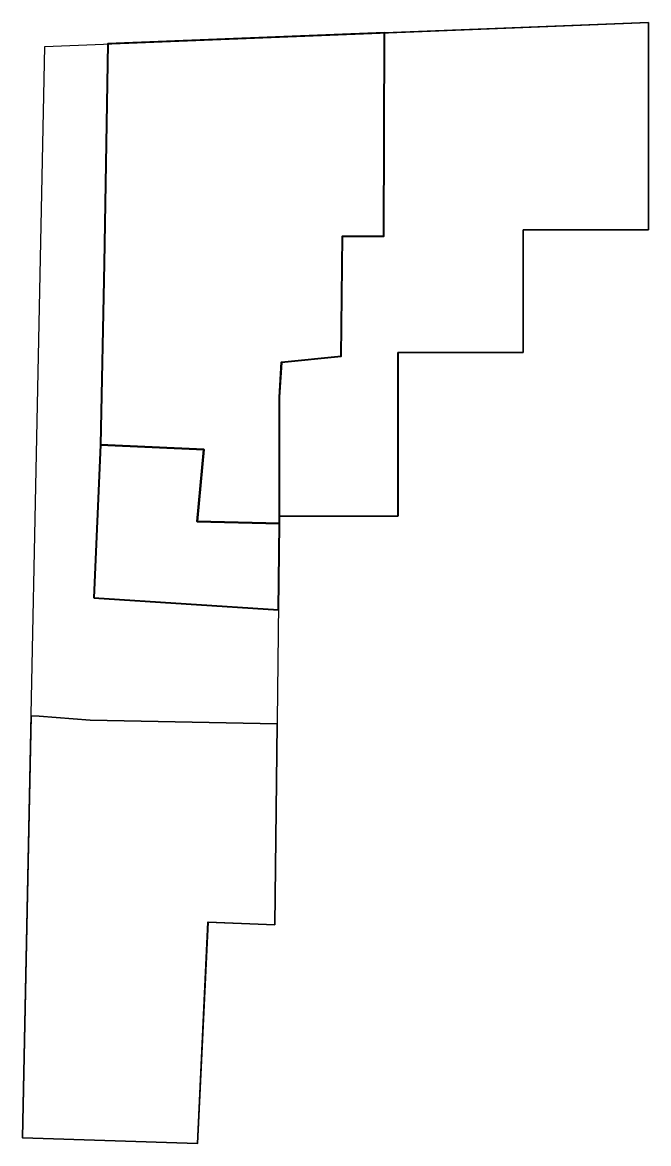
# Model space of a CAD drawing. Header units: millimetres. Extents: x 613504.3 to 613522.5, y 1319481.8 to 1319514.5.
import ezdxf

# ---------------------------------------------------------------- set-up
doc = ezdxf.new("R2010")
doc.units = ezdxf.units.MM
doc.layers.add('CVL_CUADCON_TIT', color=1, linetype='Continuous')

msp = doc.modelspace()

# ---------------------------------------------------------------- linework, layer by layer
msp.add_lwpolyline([(613504.929, 1319513.785), (613522.515, 1319514.487), (613522.515, 1319508.447), (613518.865, 1319508.447), (613518.865, 1319504.877), (613515.215, 1319504.877), (613515.215, 1319500.107), (613511.765, 1319500.107), (613511.627, 1319488.206), (613509.68, 1319488.281), (613509.372, 1319481.829), (613504.275, 1319481.997), (613504.929, 1319513.785)])
at = {"layer": 'CVL_CUADCON_TIT', "color": 2, "ltscale": 0.5, "flags": 128}
msp.add_lwpolyline([(613504.93, 1319513.785), (613522.516, 1319514.487), (613522.516, 1319508.447), (613518.866, 1319508.447), (613518.866, 1319504.877), (613515.216, 1319504.877), (613515.216, 1319500.107), (613511.766, 1319500.107), (613511.627, 1319488.206), (613509.681, 1319488.281), (613509.373, 1319481.829), (613504.275, 1319481.997), (613504.93, 1319513.785)], dxfattribs=at)
at = {"layer": 'CVL_CUADCON_TIT', "color": 6, "lineweight": 30, "ltscale": 0.5, "flags": 128}
msp.add_lwpolyline([(613514.821, 1319514.18), (613514.801, 1319508.263), (613513.598, 1319508.261), (613513.558, 1319504.761), (613511.828, 1319504.586), (613511.765, 1319503.567), (613511.765, 1319500.107), (613515.215, 1319500.107), (613515.215, 1319504.877), (613518.865, 1319504.877), (613518.865, 1319508.447), (613522.515, 1319508.447), (613522.516, 1319514.487)], close=True, dxfattribs=at)
at = {"layer": 'CVL_CUADCON_TIT', "color": 2, "lineweight": 40, "ltscale": 0.5, "flags": 128}
msp.add_lwpolyline([(613511.763, 1319499.889), (613511.762, 1319503.195), (613511.763, 1319503.571), (613511.826, 1319504.589), (613513.557, 1319504.763), (613513.598, 1319508.261), (613514.801, 1319508.263), (613514.821, 1319514.18), (613506.764, 1319513.859), (613506.654, 1319507.467), (613506.545, 1319502.182), (613509.556, 1319502.043), (613509.361, 1319499.951), (613511.763, 1319499.889)], dxfattribs=at)
at = {"layer": 'CVL_CUADCON_TIT', "color": 3, "lineweight": 40, "ltscale": 0.5, "flags": 128}
msp.add_lwpolyline([(613506.355, 1319497.723), (613511.733, 1319497.373), (613511.763, 1319499.889), (613509.361, 1319499.951), (613509.556, 1319502.043), (613506.545, 1319502.182), (613506.355, 1319497.723)], dxfattribs=at)
at = {"layer": 'CVL_CUADCON_TIT', "color": 5, "lineweight": 35, "ltscale": 0.5, "flags": 128}
msp.add_lwpolyline([(613504.528, 1319494.293), (613504.767, 1319494.284), (613506.245, 1319494.162), (613511.695, 1319494.056), (613511.627, 1319488.206), (613509.68, 1319488.281), (613509.372, 1319481.829), (613504.275, 1319481.997), (613504.528, 1319494.293)], dxfattribs=at)

doc.saveas('drawing.dxf')
